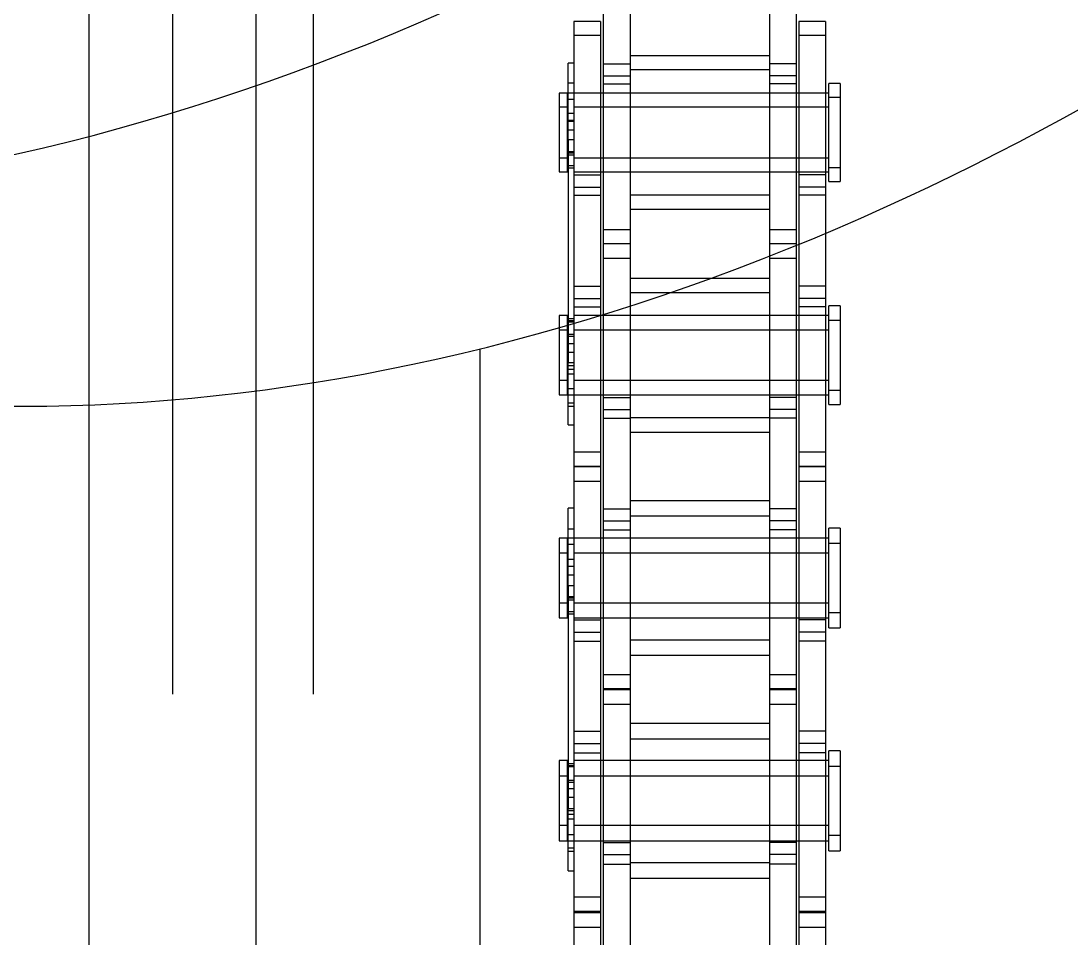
# Model space of a CAD drawing. Header units: metres. Extents: x 0 to 63075, y 0 to 44550.
# Drawn here: x 13765.1 to 13824.9, y 27485.6 to 27537.9 of the extents above; entities that cross this region are included whole.
import ezdxf

# ---------------------------------------------------------------- set-up
doc = ezdxf.new("R2010")
doc.units = ezdxf.units.M
doc.header["$LTSCALE"] = 75
doc.linetypes.add('HIDDEN2', pattern=[4.7625, 3.175, -1.5875])
for name, color, linetype in [('SDM', 7, 'Continuous'), ('SL1', 8, 'Continuous'), ('SL4', 4, 'Continuous'), ('ST1', 7, 'HIDDEN2')]:
    doc.layers.add(name, color=color, linetype=linetype)

# ---------------------------------------------------------------- blocks, each defined once
blk = doc.blocks.new('A$C1d93b9d1')
at = {"layer": 'SL1'}
blk.add_line((5531.727, 3075.25), (5531.727, 3216.349), dxfattribs=at)
for centre, major_axis, start_param, end_param in [((5517.661, 3387.663), (-75.435, -153.963), 0.687373, 3.141593), ((5517.661, 3387.663), (75.435, 153.963), 3.828966, 6.283185), ((5541.521, 3375.973), (75.435, 153.963), 3.828966, 6.283185), ((5517.661, 3387.663), (-75.435, -153.963), 0, 0.687373), ((5517.661, 3387.663), (-75.435, -153.963), 0, 0.687373), ((5541.521, 3375.973), (-75.435, -153.963), 0, 0.687373)]:
    blk.add_ellipse(centre, major_axis=major_axis, ratio=0.705012, start_param=start_param, end_param=end_param, dxfattribs=at)
blk = doc.blocks.new('A$C429c7d53')
at = {"layer": 'SL4'}
for p, q in [((48.235, 1004.763), (48.235, 54.76)), ((57.76, 215), (57.76, 1004.763))]:
    blk.add_line(p, q, dxfattribs=at)
at = {"layer": 'ST1'}
for p, q in [((52.997, 1004.763), (52.997, 4.763)), ((57.76, 215), (57.76, 1004.763)), ((60.997, 1004.763), (60.997, 4.763)), ((77.515, 450.562), (77.515, 444.212)), ((79.035, 450.562), (79.035, 444.212)), ((86.965, 450.562), (86.965, 444.212)), ((88.485, 450.562), (88.485, 444.212)), ((75.843, 447.758), (75.843, 446.957)), ((77.363, 447.758), (75.843, 447.758)), ((77.363, 447.758), (77.363, 446.957)), ((88.637, 447.758), (88.637, 446.957)), ((90.157, 447.758), (88.637, 447.758)), ((90.157, 447.758), (90.157, 446.957)), ((75.843, 446.957), (75.843, 437.862)), ((77.363, 446.957), (75.843, 446.957)), ((77.363, 446.957), (77.363, 437.862)), ((88.637, 446.957), (88.637, 437.862)), ((90.157, 446.957), (88.637, 446.957)), ((90.157, 446.957), (90.157, 437.862)), ((75.511, 444.268), (75.511, 445.39)), ((75.843, 445.39), (75.511, 445.39)), ((77.515, 445.352), (79.035, 445.352)), ((86.965, 445.798), (79.035, 445.798)), ((88.485, 445.352), (86.965, 445.352)), ((77.515, 444.658), (79.035, 444.658)), ((86.965, 444.997), (79.035, 444.997)), ((88.485, 444.658), (86.965, 444.658)), ((75.511, 444.268), (75.843, 444.268)), ((75.511, 441.037), (75.511, 444.268)), ((77.515, 444.212), (79.035, 444.212)), ((77.515, 444.212), (77.515, 435.117)), ((79.035, 444.212), (79.035, 435.117)), ((88.485, 444.212), (86.965, 444.212)), ((86.965, 444.212), (86.965, 435.117)), ((88.485, 444.212), (88.485, 435.117)), ((90.342, 443.435), (90.342, 444.236)), ((91, 444.236), (90.342, 444.236)), ((91, 444.236), (91, 443.435)), ((75, 443.683), (75, 442.882)), ((75.474, 443.683), (75, 443.683)), ((75.474, 443.678), (75.474, 443.683)), ((75.474, 442.882), (75.474, 443.678)), ((77.363, 443.683), (75.511, 443.683)), ((90.342, 443.683), (75.843, 443.683)), ((79.035, 443.683), (77.515, 443.683)), ((86.965, 443.683), (79.035, 443.683)), ((88.485, 443.683), (86.965, 443.683)), ((90.157, 443.683), (88.637, 443.683)), ((90.342, 438.638), (90.342, 443.435)), ((91, 443.435), (90.342, 443.435)), ((91, 443.435), (91, 438.638)), ((75, 442.882), (75, 439.192)), ((75.474, 442.882), (75, 442.882)), ((75.843, 443.314), (75.474, 443.314)), ((75.474, 439.192), (75.474, 442.882)), ((77.363, 442.882), (75.843, 442.882)), ((90.342, 442.882), (75.843, 442.882)), ((79.035, 442.882), (77.515, 442.882)), ((86.965, 442.882), (79.035, 442.882)), ((88.485, 442.882), (86.965, 442.882)), ((90.157, 442.882), (88.637, 442.882)), ((75.843, 442.513), (75.474, 442.513)), ((75.511, 442.144), (75.843, 442.144)), ((75.511, 442.085), (75.843, 442.085)), ((75.511, 441.591), (75.843, 441.591)), ((75.511, 441.037), (75.511, 428.337)), ((75.511, 441.037), (75.843, 441.037)), ((75, 439.993), (75.474, 439.993)), ((75.474, 440.362), (75.843, 440.362)), ((75.511, 440.284), (75.843, 440.284)), ((75.511, 440.161), (75.843, 440.161)), ((75.843, 439.993), (77.363, 439.993)), ((75.843, 439.993), (90.342, 439.993)), ((77.515, 439.993), (79.035, 439.993)), ((79.035, 439.993), (86.965, 439.993)), ((86.965, 439.993), (88.485, 439.993)), ((88.637, 439.993), (90.157, 439.993)), ((75.474, 439.561), (75.843, 439.561)), ((75.511, 439.418), (75.843, 439.418)), ((90.342, 439.439), (91, 439.439)), ((75, 439.192), (75.474, 439.192)), ((75.843, 439.192), (77.363, 439.192)), ((75.843, 439.192), (90.342, 439.192)), ((75.843, 439.018), (77.363, 439.018)), ((77.515, 439.192), (79.035, 439.192)), ((79.035, 439.192), (86.965, 439.192)), ((86.965, 439.192), (88.485, 439.192)), ((88.637, 439.192), (90.157, 439.192)), ((90.157, 439.018), (88.637, 439.018)), ((90.342, 438.638), (91, 438.638)), ((75.843, 438.323), (77.363, 438.323)), ((90.157, 438.323), (88.637, 438.323)), ((75.843, 437.862), (77.363, 437.862)), ((75.843, 437.862), (75.843, 431.512)), ((77.363, 437.862), (77.363, 431.512)), ((79.035, 437.878), (86.965, 437.878)), ((90.157, 437.862), (88.637, 437.862)), ((88.637, 437.862), (88.637, 431.512)), ((90.157, 437.862), (90.157, 431.512)), ((79.035, 437.077), (86.965, 437.077)), ((77.515, 435.918), (79.035, 435.918)), ((86.965, 435.918), (88.485, 435.918)), ((77.515, 435.117), (79.035, 435.117)), ((77.515, 435.089), (77.515, 434.257)), ((79.035, 435.089), (77.515, 435.089)), ((79.035, 435.089), (79.035, 434.257)), ((86.965, 435.117), (88.485, 435.117)), ((86.965, 435.089), (86.965, 434.257)), ((88.485, 435.089), (86.965, 435.089)), ((88.485, 435.089), (88.485, 434.257)), ((77.515, 434.257), (77.515, 425.162)), ((79.035, 434.257), (77.515, 434.257)), ((79.035, 434.257), (79.035, 425.162)), ((86.965, 434.257), (86.965, 425.162)), ((88.485, 434.257), (86.965, 434.257)), ((88.485, 434.257), (88.485, 425.162)), ((75.843, 432.683), (77.363, 432.683)), ((86.965, 433.129), (79.035, 433.129)), ((90.157, 432.683), (88.637, 432.683)), ((86.965, 432.297), (79.035, 432.297)), ((75.843, 431.988), (77.363, 431.988)), ((75.843, 431.512), (77.363, 431.512)), ((75.843, 431.512), (75.843, 422.417)), ((77.363, 431.512), (77.363, 422.417)), ((90.157, 431.988), (88.637, 431.988)), ((90.157, 431.512), (88.637, 431.512)), ((88.637, 431.512), (88.637, 422.417)), ((90.157, 431.512), (90.157, 422.417)), ((90.342, 430.735), (90.342, 431.567)), ((91, 431.567), (90.342, 431.567)), ((91, 431.567), (91, 430.735)), ((75, 431.014), (75, 430.182)), ((75.474, 431.014), (75, 431.014)), ((75.474, 431.009), (75.474, 431.014)), ((75.474, 430.182), (75.474, 431.009)), ((77.363, 431.014), (75.843, 431.014)), ((90.342, 431.014), (75.843, 431.014)), ((79.035, 431.014), (77.515, 431.014)), ((86.965, 431.014), (79.035, 431.014)), ((88.485, 431.014), (86.965, 431.014)), ((90.157, 431.014), (88.637, 431.014)), ((75.843, 430.645), (75.474, 430.645)), ((75.511, 430.845), (75.843, 430.845)), ((75.511, 430.722), (75.843, 430.722)), ((90.342, 425.938), (90.342, 430.735)), ((91, 430.735), (90.342, 430.735)), ((91, 430.735), (91, 425.938)), ((75, 430.182), (75, 426.492)), ((75.474, 430.182), (75, 430.182)), ((75.474, 426.492), (75.474, 430.182)), ((75.843, 429.813), (75.474, 429.813)), ((75.511, 429.956), (75.843, 429.956)), ((77.363, 430.182), (75.843, 430.182)), ((90.342, 430.182), (75.843, 430.182)), ((79.035, 430.182), (77.515, 430.182)), ((86.965, 430.182), (79.035, 430.182)), ((88.485, 430.182), (86.965, 430.182)), ((90.157, 430.182), (88.637, 430.182)), ((75.511, 429.415), (75.843, 429.415)), ((75.511, 428.922), (75.843, 428.922)), ((75.511, 428.337), (75.843, 428.337)), ((75.511, 424.785), (75.511, 428.337)), ((75.511, 428.167), (75.843, 428.167)), ((75.511, 427.962), (75.843, 427.962)), ((75, 427.324), (75.474, 427.324)), ((75.474, 427.693), (75.843, 427.693)), ((75.843, 427.324), (77.363, 427.324)), ((75.843, 427.324), (90.342, 427.324)), ((77.515, 427.324), (79.035, 427.324)), ((79.035, 427.324), (86.965, 427.324)), ((86.965, 427.324), (88.485, 427.324)), ((88.637, 427.324), (90.157, 427.324)), ((75.474, 426.861), (75.843, 426.861)), ((90.342, 426.77), (91, 426.77)), ((75, 426.492), (75.474, 426.492)), ((75.511, 426.492), (77.363, 426.492)), ((75.843, 426.492), (90.342, 426.492)), ((77.515, 426.492), (79.035, 426.492)), ((77.515, 426.349), (79.035, 426.349)), ((79.035, 426.492), (86.965, 426.492)), ((86.965, 426.492), (88.485, 426.492)), ((88.485, 426.349), (86.965, 426.349)), ((88.637, 426.492), (90.157, 426.492)), ((75.511, 426.048), (75.843, 426.048)), ((75.511, 425.843), (75.843, 425.843)), ((77.515, 425.654), (79.035, 425.654)), ((88.485, 425.654), (86.965, 425.654)), ((90.342, 425.938), (91, 425.938)), ((77.515, 425.162), (79.035, 425.162)), ((77.515, 425.162), (77.515, 418.812)), ((79.035, 425.209), (86.965, 425.209)), ((79.035, 425.162), (79.035, 418.812)), ((88.485, 425.162), (86.965, 425.162)), ((86.965, 425.162), (86.965, 418.812)), ((88.485, 425.162), (88.485, 418.812)), ((75.511, 424.785), (75.843, 424.785)), ((79.035, 424.377), (86.965, 424.377)), ((75.843, 423.249), (77.363, 423.249)), ((88.637, 423.249), (90.157, 423.249)), ((77.363, 422.419), (75.843, 422.419)), ((75.843, 422.417), (75.843, 421.557)), ((75.843, 422.417), (77.363, 422.417)), ((77.363, 422.417), (77.363, 421.557)), ((90.157, 422.419), (88.637, 422.419)), ((88.637, 422.417), (88.637, 421.557)), ((88.637, 422.417), (90.157, 422.417)), ((90.157, 422.417), (90.157, 421.557)), ((75.843, 421.557), (75.843, 412.462)), ((77.363, 421.557), (75.843, 421.557)), ((77.363, 421.557), (77.363, 412.462)), ((88.637, 421.557), (88.637, 412.462)), ((90.157, 421.557), (88.637, 421.557)), ((90.157, 421.557), (90.157, 412.462)), ((86.965, 420.459), (79.035, 420.459)), ((75.511, 418.868), (75.511, 420.051)), ((75.843, 420.051), (75.511, 420.051)), ((77.515, 420.014), (79.035, 420.014)), ((86.965, 419.597), (79.035, 419.597)), ((88.485, 420.014), (86.965, 420.014)), ((77.515, 419.319), (79.035, 419.319)), ((88.485, 419.319), (86.965, 419.319)), ((75, 418.344), (75, 417.482)), ((75.474, 418.344), (75, 418.344)), ((75.474, 418.34), (75.474, 418.344)), ((75.474, 417.482), (75.474, 418.34)), ((75.511, 418.868), (75.843, 418.868)), ((75.511, 415.637), (75.511, 418.868)), ((77.363, 418.344), (75.511, 418.344)), ((90.342, 418.344), (75.843, 418.344)), ((77.515, 418.812), (79.035, 418.812)), ((77.515, 418.812), (77.515, 409.717)), ((79.035, 418.344), (77.515, 418.344)), ((79.035, 418.812), (79.035, 409.717)), ((86.965, 418.344), (79.035, 418.344)), ((88.485, 418.812), (86.965, 418.812)), ((86.965, 418.812), (86.965, 409.717)), ((88.485, 418.344), (86.965, 418.344)), ((88.485, 418.812), (88.485, 409.717)), ((90.157, 418.344), (88.637, 418.344)), ((90.342, 418.035), (90.342, 418.898)), ((91, 418.898), (90.342, 418.898)), ((91, 418.898), (91, 418.035)), ((75.843, 417.975), (75.474, 417.975)), ((90.342, 413.238), (90.342, 418.035)), ((91, 418.035), (90.342, 418.035)), ((91, 418.035), (91, 413.238)), ((75, 417.482), (75, 413.792)), ((75.474, 417.482), (75, 417.482)), ((75.474, 413.792), (75.474, 417.482)), ((77.363, 417.482), (75.843, 417.482)), ((90.342, 417.482), (75.843, 417.482)), ((79.035, 417.482), (77.515, 417.482)), ((86.965, 417.482), (79.035, 417.482)), ((88.485, 417.482), (86.965, 417.482)), ((90.157, 417.482), (88.637, 417.482)), ((75.843, 417.113), (75.474, 417.113)), ((75.511, 416.746), (75.843, 416.746)), ((75.511, 416.744), (75.843, 416.744)), ((75.511, 416.252), (75.843, 416.252)), ((75.511, 415.637), (75.843, 415.637)), ((75.511, 415.637), (75.511, 402.937)), ((75.474, 415.023), (75.843, 415.023)), ((75.511, 414.946), (75.843, 414.946)), ((75.511, 414.823), (75.843, 414.823)), ((75, 414.654), (75.474, 414.654)), ((75.474, 414.161), (75.843, 414.161)), ((75.843, 414.654), (77.363, 414.654)), ((75.843, 414.654), (90.342, 414.654)), ((77.515, 414.654), (79.035, 414.654)), ((79.035, 414.654), (86.965, 414.654)), ((86.965, 414.654), (88.485, 414.654)), ((88.637, 414.654), (90.157, 414.654)), ((75, 413.792), (75.474, 413.792)), ((75.511, 414.018), (75.843, 414.018)), ((75.843, 413.792), (77.363, 413.792)), ((75.843, 413.792), (90.342, 413.792)), ((75.843, 413.679), (77.363, 413.679)), ((77.515, 413.792), (79.035, 413.792)), ((79.035, 413.792), (86.965, 413.792)), ((86.965, 413.792), (88.485, 413.792)), ((88.637, 413.792), (90.157, 413.792)), ((90.157, 413.679), (88.637, 413.679)), ((90.342, 414.101), (91, 414.101)), ((75.843, 412.985), (77.363, 412.985)), ((90.157, 412.985), (88.637, 412.985)), ((90.342, 413.238), (91, 413.238)), ((75.843, 412.462), (77.363, 412.462)), ((75.843, 412.462), (75.843, 406.112)), ((77.363, 412.462), (77.363, 406.112)), ((79.035, 412.539), (86.965, 412.539)), ((90.157, 412.462), (88.637, 412.462)), ((88.637, 412.462), (88.637, 406.112)), ((90.157, 412.462), (90.157, 406.112)), ((79.035, 411.677), (86.965, 411.677)), ((77.515, 410.579), (79.035, 410.579)), ((86.965, 410.579), (88.485, 410.579)), ((79.035, 409.75), (77.515, 409.75)), ((77.515, 409.717), (77.515, 408.857)), ((77.515, 409.717), (79.035, 409.717)), ((79.035, 409.717), (79.035, 408.857)), ((88.485, 409.75), (86.965, 409.75)), ((86.965, 409.717), (86.965, 408.857)), ((86.965, 409.717), (88.485, 409.717)), ((88.485, 409.717), (88.485, 408.857)), ((77.515, 408.857), (77.515, 399.762)), ((79.035, 408.857), (77.515, 408.857)), ((79.035, 408.857), (79.035, 399.762)), ((86.965, 408.857), (86.965, 399.762)), ((88.485, 408.857), (86.965, 408.857)), ((88.485, 408.857), (88.485, 399.762)), ((86.965, 407.79), (79.035, 407.79)), ((75.843, 407.345), (77.363, 407.345)), ((90.157, 407.345), (88.637, 407.345)), ((75.843, 406.65), (77.363, 406.65)), ((86.965, 406.897), (79.035, 406.897)), ((90.157, 406.65), (88.637, 406.65)), ((75.843, 406.112), (77.363, 406.112)), ((75.843, 406.112), (75.843, 397.017)), ((77.363, 406.112), (77.363, 397.017)), ((90.157, 406.112), (88.637, 406.112)), ((88.637, 406.112), (88.637, 397.017)), ((90.157, 406.112), (90.157, 397.017)), ((90.342, 405.335), (90.342, 406.228)), ((91, 406.228), (90.342, 406.228)), ((91, 406.228), (91, 405.335)), ((75, 405.675), (75, 404.782)), ((75.474, 405.675), (75, 405.675)), ((75.474, 405.671), (75.474, 405.675)), ((75.474, 404.782), (75.474, 405.671)), ((75.843, 405.306), (75.474, 405.306)), ((75.511, 405.507), (75.843, 405.507)), ((75.511, 405.384), (75.843, 405.384)), ((77.363, 405.675), (75.843, 405.675)), ((90.342, 405.675), (75.843, 405.675)), ((79.035, 405.675), (77.515, 405.675)), ((86.965, 405.675), (79.035, 405.675)), ((88.485, 405.675), (86.965, 405.675)), ((90.157, 405.675), (88.637, 405.675)), ((90.342, 400.538), (90.342, 405.335)), ((91, 405.335), (90.342, 405.335)), ((91, 405.335), (91, 400.538)), ((75, 404.782), (75, 401.092)), ((75.474, 404.782), (75, 404.782)), ((75.474, 401.092), (75.474, 404.782)), ((77.363, 404.782), (75.843, 404.782)), ((90.342, 404.782), (75.843, 404.782)), ((79.035, 404.782), (77.515, 404.782)), ((86.965, 404.782), (79.035, 404.782)), ((88.485, 404.782), (86.965, 404.782)), ((90.157, 404.782), (88.637, 404.782)), ((75.843, 404.413), (75.474, 404.413)), ((75.511, 404.556), (75.843, 404.556)), ((75.511, 404.077), (75.843, 404.077)), ((75.511, 403.583), (75.843, 403.583)), ((75.511, 402.937), (75.843, 402.937)), ((75.511, 399.385), (75.511, 402.937)), ((75.511, 402.828), (75.843, 402.828)), ((75.474, 402.354), (75.843, 402.354)), ((75.511, 402.623), (75.843, 402.623)), ((75, 401.985), (75.474, 401.985)), ((75.843, 401.985), (77.363, 401.985)), ((75.843, 401.985), (90.342, 401.985)), ((77.515, 401.985), (79.035, 401.985)), ((79.035, 401.985), (86.965, 401.985)), ((86.965, 401.985), (88.485, 401.985)), ((88.637, 401.985), (90.157, 401.985)), ((75, 401.092), (75.474, 401.092)), ((75.474, 401.461), (75.843, 401.461)), ((75.511, 401.092), (77.363, 401.092)), ((75.843, 401.092), (90.342, 401.092)), ((77.515, 401.092), (79.035, 401.092)), ((77.515, 401.01), (79.035, 401.01)), ((79.035, 401.092), (86.965, 401.092)), ((86.965, 401.092), (88.485, 401.092)), ((88.485, 401.01), (86.965, 401.01)), ((88.637, 401.092), (90.157, 401.092)), ((90.342, 401.431), (91, 401.431)), ((75.511, 400.71), (75.843, 400.71)), ((75.511, 400.504), (75.843, 400.504)), ((90.342, 400.538), (91, 400.538)), ((77.515, 400.315), (79.035, 400.315)), ((79.035, 399.87), (86.965, 399.87)), ((88.485, 400.315), (86.965, 400.315)), ((75.511, 399.385), (75.843, 399.385)), ((77.515, 399.762), (79.035, 399.762)), ((77.515, 399.762), (77.515, 393.412)), ((79.035, 399.762), (79.035, 393.412)), ((88.485, 399.762), (86.965, 399.762)), ((86.965, 399.762), (86.965, 393.412)), ((88.485, 399.762), (88.485, 393.412)), ((79.035, 398.977), (86.965, 398.977)), ((75.843, 397.91), (77.363, 397.91)), ((88.637, 397.91), (90.157, 397.91)), ((77.363, 397.081), (75.843, 397.081)), ((75.843, 397.017), (75.843, 396.157)), ((75.843, 397.017), (77.363, 397.017)), ((77.363, 397.017), (77.363, 396.157)), ((90.157, 397.081), (88.637, 397.081)), ((88.637, 397.017), (88.637, 396.157)), ((88.637, 397.017), (90.157, 397.017)), ((90.157, 397.017), (90.157, 396.157)), ((75.843, 396.157), (75.843, 387.062)), ((77.363, 396.157), (75.843, 396.157)), ((77.363, 396.157), (77.363, 387.062)), ((88.637, 396.157), (88.637, 387.062)), ((90.157, 396.157), (88.637, 396.157)), ((90.157, 396.157), (90.157, 387.062))]:
    blk.add_line(p, q, dxfattribs=at)

msp = doc.modelspace()

# ---------------------------------------------------------------- block references
at = {"layer": 'SDM'}
for name, p in [('A$C1d93b9d1', (8259.513, 24302.833)), ('A$C429c7d53', (13720.74, 27090.066))]:
    msp.add_blockref(name, p, dxfattribs=at)

doc.saveas('drawing.dxf')
